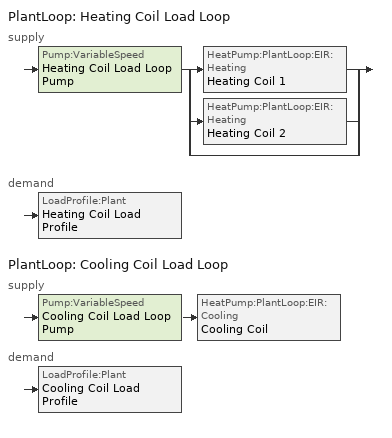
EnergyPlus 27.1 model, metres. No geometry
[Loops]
PlantLoop 'Heating Coil Load Loop'
 supply: Pump:VariableSpeed 'Heating Coil Load Loop Pump' > split
  | HeatPump:PlantLoop:EIR:Heating 'Heating Coil 1'
  | HeatPump:PlantLoop:EIR:Heating 'Heating Coil 2'
  | bypass
 demand: LoadProfile:Plant 'Heating Coil Load Profile'
PlantLoop 'Cooling Coil Load Loop'
 supply: Pump:VariableSpeed 'Cooling Coil Load Loop Pump' > HeatPump:PlantLoop:EIR:Cooling 'Cooling Coil'
 demand: LoadProfile:Plant 'Cooling Coil Load Profile'
[Building]
Plant Load Profile Example: North Axis {deg}=0; Terrain=Suburbs; Loads Convergence Tolerance Value {W}=0.04; Temperature Convergence Tolerance Value {deltaC}=0.04; Solar Distribution=FullInteriorAndExterior; Maximum Number of Warmup Days=25; Minimum Number of Warmup Days=6
[Site:Location]
Chicago: Latitude {deg}=42; Longitude {deg}=-87.88; Time Zone {hr}=-6; Elevation {m}=190
[SizingPeriod:DesignDay] Day of Month=21; Humidity Condition Type=Wetbulb; Sky Clearness=1
Name | Month | Day Type | Maximum Dry-Bulb Temperature {C} | Daily Dry-Bulb Temperature Range {deltaC} | Wetbulb or DewPoint at Maximum Dry-Bulb {C} | Barometric Pressure {Pa} | Wind Speed {m/s} | Wind Direction {deg} | Dry-Bulb Temperature Range Modifier Type
Chicago Summer 1% | 7 | SummerDesignDay | 31.5 | 10.7 | 23 | 99063 | 5.3 | 230
Chicago Ohare Intl Ap Ann Htg 99.6% Condns DB | 1 | WinterDesignDay | -20 | 0 | -20 | 98934 | 4.9 | 270 | DefaultMultipliers
[PlantLoop] Fluid Type=WATER; Maximum Loop Temperature {C}=100; Minimum Loop Temperature {C}=3; Maximum Loop Flow Rate {m3/s}=0.005; Minimum Loop Flow Rate {m3/s}=0; Plant Loop Volume {m3}=1; Load Distribution Scheme=Optimal
Name | Plant Equipment Operation Scheme
Heating Coil Load Loop | Heating Coil Load Loop Operation
Cooling Coil Load Loop | Cooling Coil Load Loop Operation
[SetpointManager:Scheduled] Control Variable=Temperature
Name | Schedule | Setpoint Node or NodeList
Heating Coil Load Loop Setpoint Manager | Heating Coil Load Loop Setpoint Temperature Schedule | Heating Coil Load Loop Supply Outlet Pipe Outlet Node
Cooling Coil Load Loop Setpoint Manager | Cooling Coil Load Loop Setpoint Temperature Schedule | Cooling Coil Load Loop Supply Outlet Node
[PlantEquipmentOperationSchemes] Control Scheme 1 Schedule=AlwaysOnSchedule
Name | Control Scheme 1
Heating Coil Load Loop Operation | Heating Coil Load Loop Heating Operation
Cooling Coil Load Loop Operation | Cooling Coil Load Loop Cooling Operation
[PlantEquipmentOperation:HeatingLoad]
Heating Coil Load Loop Heating Operation: Load Range 1 Lower Limit {W}=0; Load Range 1 Upper Limit {W}=26000; Range 1 Equipment List=Heating Coil Load Loop Heating Equipment 1; Load Range 2 Lower Limit {W}=26000; Load Range 2 Upper Limit {W}=10000000; Range 2 Equipment List=Heating Coil Load Loop Heating Equipment 2
[PlantEquipmentList]
Heating Coil Load Loop Heating Equipment 1: Heating Coil 1
Heating Coil Load Loop Heating Equipment 2: Heating Coil 1, Heating Coil 2
Cooling Coil Load Loop Cooling Equipment: Cooling Coil
[Pump:VariableSpeed] Design Maximum Flow Rate {m3/s}=0.005; Design Pump Head {Pa}=3000; Design Power Consumption {W}=22; Motor Efficiency=0.87; Fraction of Motor Inefficiencies to Fluid Stream=0; Coefficient 1 of the Part Load Performance Curve=0; Coefficient 2 of the Part Load Performance Curve=1; Coefficient 3 of the Part Load Performance Curve=0; Coefficient 4 of the Part Load Performance Curve=0; Design Minimum Flow Rate {m3/s}=0; Pump Control Type=INTERMITTENT
Heating Coil Load Loop Pump; Cooling Coil Load Loop Pump
[HeatPump:PlantLoop:EIR:Heating] Condenser Type=AirSource; Load Side Reference Flow Rate {m3/s}=0.005; Source Side Reference Flow Rate {m3/s}=2; Reference Coefficient of Performance {W/W}=3.5; Capacity Modifier Function of Temperature Curve=CapCurveFuncTemp; Electric Input to Output Ratio Modifier Function of Temperature Curve=EIRCurveFuncTemp; Electric Input to Output Ratio Modifier Function of Part Load Ratio Curve=EIRCurveFuncPLR
Name | Companion Heat Pump | Reference Capacity {W} | Sizing Factor
Heating Coil 1 | Cooling Coil | 10000
Heating Coil 2 |  | 80000 | 0.5
[LoadProfile:Plant] Peak Flow Rate {m3/s}=0.005
Name | Load Schedule | Flow Rate Fraction Schedule
Heating Coil Load Profile | Heating Coil Load Profile Load Schedule | Heating Coil Load Profile Flow Frac Schedule
Cooling Coil Load Profile | Cooling Coil Load Profile Load Schedule | Cooling Coil Load Profile Flow Frac Schedule
[PlantEquipmentOperation:CoolingLoad]
Cooling Coil Load Loop Cooling Operation: Load Range 1 Lower Limit {W}=0; Load Range 1 Upper Limit {W}=10000000; Range 1 Equipment List=Cooling Coil Load Loop Cooling Equipment
[HeatPump:PlantLoop:EIR:Cooling]
Cooling Coil: Condenser Type=AirSource; Companion Heat Pump=Heating Coil 1; Load Side Reference Flow Rate {m3/s}=0.005; Source Side Reference Flow Rate {m3/s}=20; Reference Capacity {W}=400000; Reference Coefficient of Performance {W/W}=3.5; Capacity Modifier Function of Temperature Curve=CapCurveFuncTemp2; Electric Input to Output Ratio Modifier Function of Temperature Curve=EIRCurveFuncTemp2; Electric Input to Output Ratio Modifier Function of Part Load Ratio Curve=EIRCurveFuncPLR2
[Schedule:Constant]
Heating Coil Load Loop Setpoint Temperature Schedule: Any Number, 65
Cooling Coil Load Loop Setpoint Temperature Schedule: Any Number, 20
AlwaysOnSchedule: On/Off, 1
[Schedule:Compact]
Heating Coil Load Profile Load Schedule: THROUGH: 03/31, FOR: AllDays, UNTIL:  4:00, 62000, UNTIL:  8:00, 25000, UNTIL:  9:00, 15000, UNTIL: 17:00, 9000, UNTIL: 24:00, 36000, THROUGH: 09/30, FOR: AllDays, UNTIL: 24:00, 0, THROUGH: 12/31, FOR: AllDays, UNTIL:  4:00, 62000, UNTIL:  8:00, 25000, UNTIL:  9:00, 15000, UNTIL: 17:00, 9000, UNTIL: 24:00, 36000
Heating Coil Load Profile Flow Frac Schedule: THROUGH: 03/31, FOR: AllDays, UNTIL: 24:00, 1, THROUGH: 09/30, FOR: AllDays, UNTIL: 24:00, 0, THROUGH: 12/31, FOR: AllDays, UNTIL: 24:00, 1
Cooling Coil Load Profile Load Schedule: THROUGH: 03/31, FOR: AllDays, UNTIL: 24:00, 0, THROUGH: 09/30, FOR: AllDays, UNTIL:  9:00, -200000, UNTIL: 17:00, -410000, UNTIL: 24:00, -250000, THROUGH: 12/31, FOR: AllDays, UNTIL: 24:00, 0
Cooling Coil Load Profile Flow Frac Schedule: THROUGH: 03/31, FOR: AllDays, UNTIL: 24:00, 0, THROUGH: 09/30, FOR: AllDays, UNTIL: 24:00, 1, THROUGH: 12/31, FOR: AllDays, UNTIL: 24:00, 0
[Curve:Biquadratic] Coefficient1 Constant=1; Coefficient2 x=0; Coefficient3 x**2=0; Coefficient4 y=0; Coefficient5 y**2=0; Coefficient6 x*y=0; Minimum Value of x=5; Maximum Value of x=10; Minimum Value of y=24; Maximum Value of y=35; Input Unit Type for X=Temperature; Input Unit Type for Y=Temperature; Output Unit Type=Dimensionless
CapCurveFuncTemp; EIRCurveFuncTemp; CapCurveFuncTemp2; EIRCurveFuncTemp2
[Curve:Quadratic] Coefficient1 Constant=1; Coefficient2 x=0; Coefficient3 x**2=0; Minimum Value of x=0; Maximum Value of x=1
EIRCurveFuncPLR; EIRCurveFuncPLR2
